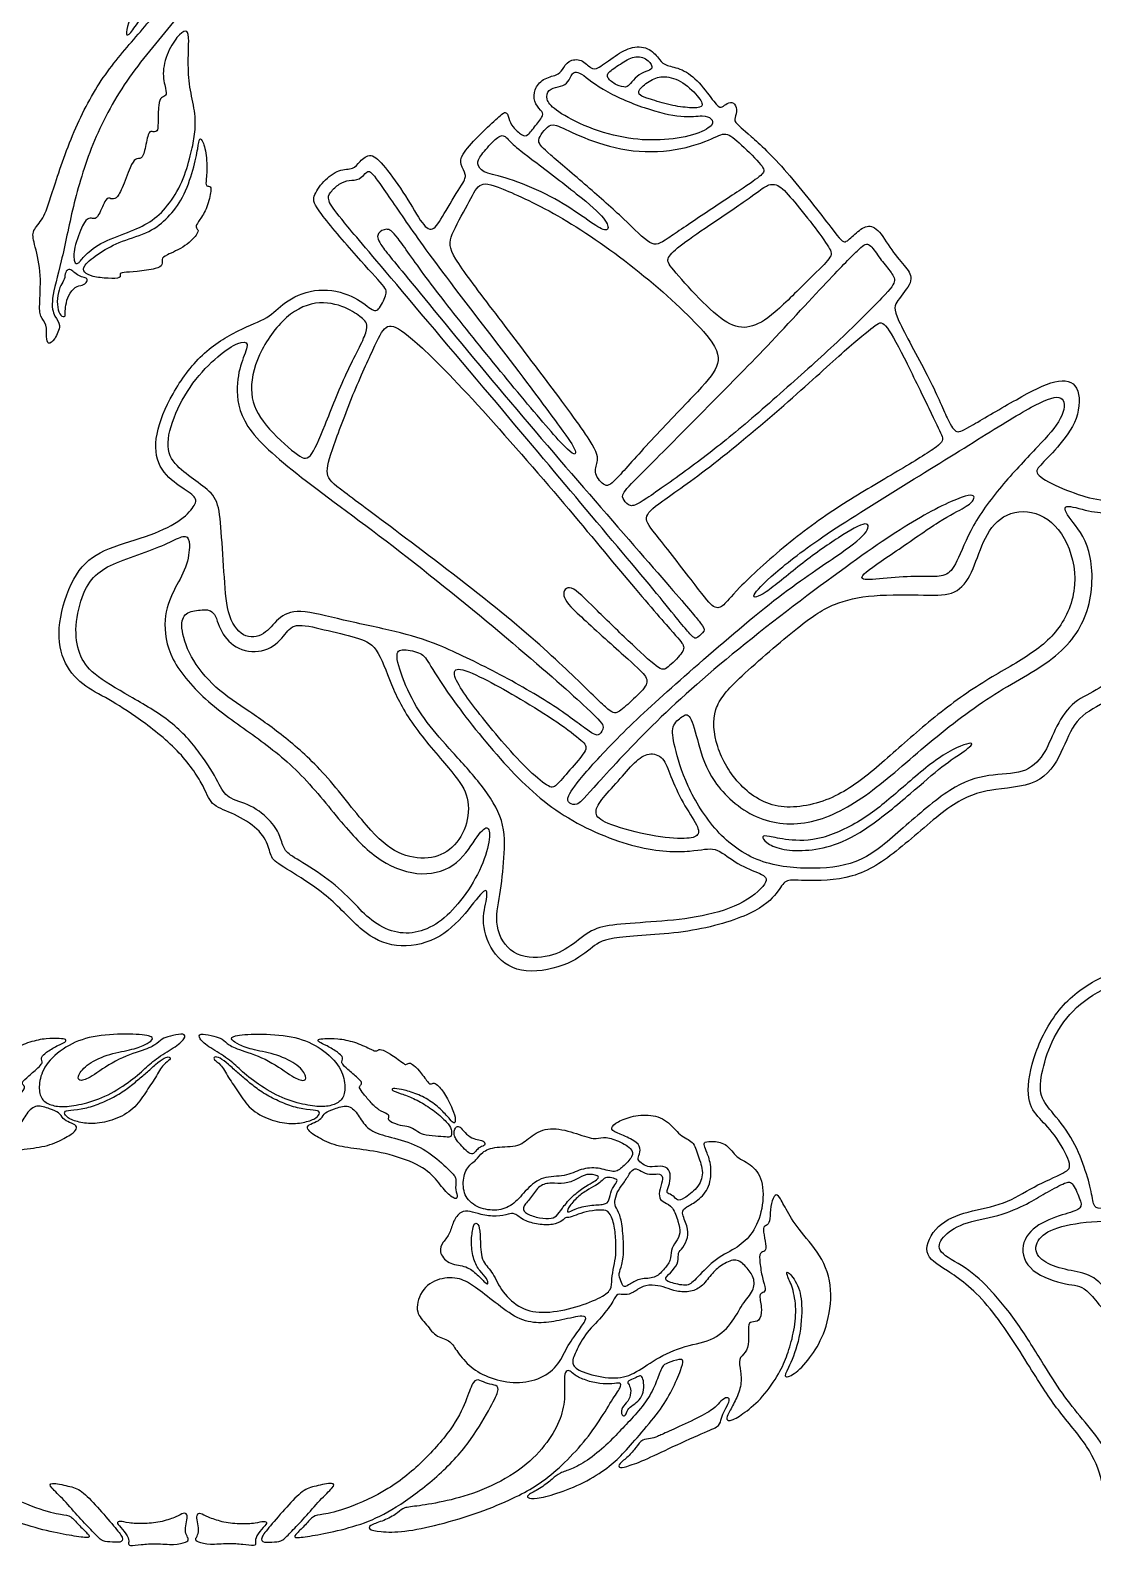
# Model space of a CAD drawing. Header units: millimetres. Extents: x -143 to 143, y -143 to 143.
# Drawn here: x -92.3 to 7, y -143.2 to -1.5 of the extents above; entities that cross this region are included whole.
import ezdxf

# ---------------------------------------------------------------- set-up
doc = ezdxf.new("R2010")
doc.units = ezdxf.units.MM
doc.header["$MEASUREMENT"] = 0
doc.layers.add('Default', color=18, linetype='Continuous')

msp = doc.modelspace()

# ---------------------------------------------------------------- linework, layer by layer
at = {"layer": 'Default', "color": 5}
for points in [[(-75.74, 11.92), (-76.48, 11.04), (-77.59, 9.33), (-78.62, 6.73), (-79.45, 3.9), (-79.99, 1.96), (-80.69, 0.98), (-82.08, -0.43), (-83.05, -1.95), (-83.46, -2.05), (-83.25, -0.92), (-82.55, 0.69), (-81.49, 2.5), (-79.89, 7.52), (-78.54, 10.92), (-75.83, 14.03), (-73.15, 16.25), (-69.22, 18.18), (-66.92, 19.02), (-65.43, 20.65), (-64.03, 22.2), (-62.85, 22.49), (-62.53, 21.76), (-62.53, 20.75), (-62.28, 20.07), (-61.89, 19.63), (-61.98, 18.97), (-61.93, 17.82), (-61.39, 17), (-61.51, 16.43), (-63.48, 16.26), (-65.26, 16.58), (-66.72, 17.09), (-69.88, 16.36), (-73.17, 14.58), (-75, 12.79), (-75.74, 11.92)], [(-74.27, 10), (-74.73, 9.03), (-75.97, 6.38), (-79.17, 1.72), (-82.46, -2.12), (-85.82, -6), (-88.51, -11.18), (-90.5, -17.28), (-91.09, -19.17), (-92.23, -20.25), (-92.03, -21.25), (-91.29, -23.96), (-91.5, -27.22), (-91.47, -28.3), (-90.75, -28.99), (-90.88, -30.24), (-90.71, -30.93), (-90.07, -30.5), (-89.39, -28.95), (-90.1, -28.37), (-90.5, -26.89), (-89.44, -23.34), (-88.43, -18.09), (-86.74, -12.24), (-83.57, -6.13), (-78.9, -0.8), (-74.57, 5.01), (-71.65, 10.95), (-70.04, 14.89), (-70.32, 15.03), (-71.46, 14.59), (-72.51, 13.84), (-72.93, 13.28), (-73.26, 12.23), (-73.82, 10.98), (-74.27, 10)], [(-77.32, -12.98), (-77.49, -13.67), (-77.94, -15.42), (-79.28, -17.75), (-80.88, -19.36), (-82.82, -20.28), (-85.65, -21.25), (-87.36, -22.57), (-87.87, -23.42), (-88.26, -23.28), (-88.35, -21.98), (-87.37, -19.45), (-86.89, -18.99), (-86.38, -19.15), (-85.99, -19.02), (-85.23, -17.01), (-84.82, -17.3), (-84.3, -17.3), (-83.84, -16.51), (-82.93, -14.07), (-82.54, -13.47), (-81.93, -13.54), (-81.68, -12.98), (-81.31, -10.96), (-81.01, -10.96), (-80.44, -11.05), (-80.39, -10.37), (-80.38, -8.29), (-80.12, -7.76), (-79.6, -7.63), (-79.64, -7.11), (-80.09, -5.4), (-79.42, -3.23), (-78.33, -1.74), (-77.63, -1.43), (-77.49, -2.27), (-77.63, -4.75), (-77.43, -7.13), (-76.85, -9.35), (-76.95, -11.31), (-77.16, -12.3), (-77.32, -12.98)], [(-82.48, -65.68), (-81.34, -66.47), (-78.54, -68.57), (-76.03, -72.14), (-75.53, -73.97), (-73.62, -74.57), (-71.15, -75.91), (-69.98, -77.68), (-69.91, -78.99), (-68.49, -79.8), (-64.24, -82.47), (-61.33, -85.9), (-58.26, -87.42), (-54.26, -86.72), (-51.54, -84.06), (-49.66, -81.34), (-49.55, -82.54), (-50.26, -84.84), (-49.13, -88.13), (-46.23, -89.9), (-41.7, -88.84), (-39.68, -87.07), (-38.27, -86.19), (-30.63, -85.99), (-24.37, -84.07), (-22.34, -82.05), (-21.79, -80.83), (-20.5, -81.01), (-15.29, -81), (-11.24, -78.32), (-6.26, -73.71), (-2.87, -72.35), (2.14, -72.24), (4.21, -69.03), (5.27, -65.79), (8.04, -64.43), (11.14, -62.55), (10.96, -58.69), (10.66, -55.92), (11.89, -52.94), (12.07, -49.18), (11.26, -45.57), (9.61, -45.57), (7.16, -45.43), (4.14, -44.39), (1.46, -43), (1.95, -42.3), (3.62, -40.67), (5.8, -37.89), (5.87, -34.49), (3.72, -33.96), (0.07, -35.88), (-4.79, -38.74), (-5.73, -39.27), (-6.43, -38.26), (-8.16, -34.09), (-11.78, -27.78), (-11.43, -26.95), (-9.7, -24.94), (-10.22, -23.89), (-11.61, -22.43), (-13, -20.07), (-14.06, -19.61), (-15.28, -20.55), (-16.19, -21.53), (-16.71, -20.94), (-21.89, -14.21), (-25.25, -11.09), (-26.62, -10.04), (-26.37, -9.56), (-26.22, -8.67), (-26.7, -8.14), (-27.34, -8.4), (-27.72, -8.85), (-28.27, -8.44), (-29.77, -6.28), (-31.41, -5.05), (-32.94, -4.83), (-33.46, -4.35), (-34.32, -3.15), (-36.05, -2.92), (-37.62, -3.86), (-39.34, -5.16), (-39.89, -5.17), (-40.76, -4.15), (-42.07, -4.28), (-42.6, -5.25), (-43.01, -5.7), (-44.46, -6), (-45.25, -7.05), (-45.28, -8.17), (-44.58, -9.07), (-44.23, -9.35), (-45.11, -10.43), (-45.86, -11.44), (-46.3, -11.37), (-47.31, -10.55), (-47.61, -9.72), (-47.83, -8.94), (-48.65, -9.71), (-50.49, -11.4), (-52.14, -13.27), (-52.14, -14.02), (-51.54, -15.07), (-51.75, -15.59), (-53.61, -18.52), (-54.61, -20.41), (-55.63, -19.87), (-57.16, -17), (-59.3, -14.07), (-60.5, -12.87), (-61.61, -13.8), (-62.07, -14.54), (-63.46, -14.44), (-64.98, -15.59), (-66, -17.13), (-65.74, -18.06), (-61.59, -22.96), (-59, -25.65), (-59, -26.1), (-59.79, -27.9), (-60.46, -27.63), (-62.42, -26.06), (-65.86, -25.5), (-68.78, -26.97), (-69.98, -28.43), (-72.75, -29.4), (-76.39, -31.58), (-79.2, -35.47), (-80.82, -39.39), (-80.51, -42.46), (-78.32, -44.23), (-76.73, -45.13), (-76.91, -45.95), (-78.27, -47.43), (-81.39, -48.89), (-85.7, -50), (-88.17, -51.96), (-89.81, -56.52), (-89.63, -60.11), (-87.83, -62.59), (-85.35, -63.82), (-83.61, -64.89), (-82.48, -65.68)], [(-36.22, -6.48), (-36.07, -6.29), (-35.64, -5.77), (-34.76, -5.3), (-34.06, -5.17), (-34.42, -4.29), (-35.71, -3.77), (-36.99, -4.54), (-38.34, -5.42), (-38.5, -5.94), (-37.53, -6.68), (-36.56, -6.91), (-36.38, -6.67), (-36.22, -6.48)], [(-40.54, -10.4), (-39.42, -10.88), (-36.75, -11.69), (-33.45, -11.85), (-30.19, -11.38), (-28.31, -10.36), (-28.65, -9.73), (-29.31, -9.41), (-31.25, -9.73), (-34.79, -8.91), (-39.15, -7.05), (-41.22, -5.06), (-41.82, -5.75), (-42.1, -6.53), (-42.97, -6.82), (-43.94, -7.01), (-44.15, -7.95), (-43.49, -8.86), (-41.66, -9.93), (-40.54, -10.4)], [(-34.35, -7.96), (-33.86, -8.11), (-32.46, -8.55), (-30.6, -8.79), (-29.34, -8.76), (-29.61, -7.94), (-31.31, -6.24), (-33.12, -5.69), (-34.3, -6.09), (-35.59, -7.11), (-35.4, -7.61), (-34.84, -7.8), (-34.35, -7.96)], [(-47.93, -15.31), (-46.99, -15.6), (-44.46, -16.54), (-41.29, -18.44), (-39.03, -20.13), (-38.19, -20.3), (-38.38, -19.25), (-40.81, -17.09), (-46.08, -13.08), (-47.45, -12.03), (-48.09, -11.12), (-48.93, -11.69), (-50.3, -13.27), (-50.62, -13.97), (-50.11, -14.81), (-48.88, -15.03), (-47.93, -15.31)], [(-43.99, -10.56), (-44.19, -10.75), (-44.61, -11.28), (-44.96, -11.93), (-44.21, -12.75), (-40.18, -16.15), (-36.72, -19.19), (-34.14, -21.89), (-33.16, -21.26), (-29.45, -18.73), (-25.24, -15.99), (-23.67, -14.86), (-23.65, -14.35), (-25.99, -12.05), (-27.35, -10.88), (-28.45, -11.7), (-32.43, -12.99), (-37.23, -12.82), (-41.28, -11.3), (-43.39, -10.18), (-43.78, -10.38), (-43.99, -10.56)], [(-77.14, -14.57), (-77.38, -15.39), (-78.04, -17.29), (-79.46, -19.03), (-81.08, -20.42), (-83.85, -21.18), (-85.9, -22.27), (-87.52, -23.58), (-87.33, -24.16), (-86.62, -24.55), (-85.01, -24.72), (-83.79, -24.7), (-84.05, -24.27), (-83.74, -24.14), (-82.49, -24.09), (-80.41, -23.79), (-79.95, -23.45), (-80.07, -22.87), (-79.81, -22.6), (-77.74, -21.71), (-76.52, -20.36), (-76.73, -20.07), (-76.93, -19.86), (-76.54, -19.3), (-75.78, -18.13), (-75.37, -16.3), (-75.55, -16.07), (-75.96, -16.07), (-75.9, -15.63), (-75.77, -13.65), (-76.16, -11.83), (-76.56, -11.49), (-76.64, -12.4), (-76.91, -13.76), (-77.14, -14.57)], [(-59.07, -24.11), (-56.6, -27.03), (-48.69, -36.38), (-40.88, -45.69), (-32.87, -55.16), (-30.3, -58.5), (-30, -58.3), (-29.21, -57.63), (-29.4, -57.2), (-31.19, -55.06), (-39.33, -45.74), (-48.6, -34.99), (-57.84, -23.69), (-59.88, -21.28), (-59.95, -20.47), (-59, -19.95), (-58.27, -20.4), (-55.63, -24.32), (-51.09, -30.07), (-45.63, -36.75), (-41.43, -41.61), (-41.23, -40.87), (-42.03, -39.67), (-45.94, -34.32), (-54.24, -23.63), (-57.72, -18.7), (-60.36, -14.77), (-60.81, -14.56), (-61.57, -15.57), (-62.53, -15.47), (-63.46, -15.82), (-64.33, -16.66), (-64.65, -17.31), (-63.54, -18.84), (-61.55, -21.19), (-59.07, -24.11)], [(-49.11, -27.62), (-47.59, -29.6), (-44.09, -34.22), (-39.29, -40.62), (-39.23, -41.91), (-39.74, -42.87), (-38.54, -44.37), (-37.73, -43.71), (-34.19, -39.66), (-29.48, -34.86), (-27.67, -32.68), (-28.34, -30.37), (-35.33, -23.9), (-42.82, -18.69), (-48.9, -15.95), (-50.42, -15.65), (-51.3, -17.63), (-53.2, -20.86), (-53.2, -22.3), (-50.62, -25.63), (-49.11, -27.62)], [(-24.97, -17.08), (-25.8, -17.67), (-28.53, -19.52), (-31.61, -21.61), (-32.93, -22.83), (-32.59, -23.54), (-29.75, -26.68), (-27.11, -29.16), (-25.08, -29.46), (-22.95, -28.27), (-19.18, -24.41), (-17.33, -22.69), (-17.43, -22.02), (-19.12, -19.72), (-21.21, -17.13), (-22.49, -15.75), (-23.54, -15.99), (-24.13, -16.49), (-24.97, -17.08)], [(-30.51, -42.28), (-29.01, -41.17), (-26.4, -39.15), (-20.77, -34.2), (-15.93, -29.81), (-11.81, -25.66), (-11.32, -24.82), (-12.14, -23.75), (-13.14, -22.53), (-13.95, -21.21), (-14.77, -21.84), (-17.16, -24.27), (-24.11, -31.81), (-29.12, -36.82), (-35.36, -43.13), (-37.15, -44.88), (-36.88, -45.41), (-36.26, -46.09), (-35.41, -45.8), (-32.01, -43.39), (-30.51, -42.28)], [(-88.74, -26.29), (-88.89, -26.59), (-89.05, -27.23), (-89.09, -27.94), (-89.04, -28.32), (-89.51, -28.25), (-89.84, -27.46), (-89.83, -26.26), (-89.5, -25.28), (-89.11, -24.81), (-89.1, -24.06), (-88.73, -23.81), (-88.38, -23.98), (-87.97, -24.41), (-87.42, -24.6), (-86.98, -24.68), (-87.06, -25.1), (-87.43, -25.34), (-88.15, -25.45), (-88.59, -25.99), (-88.74, -26.29)], [(-60.97, -29.79), (-61.24, -30.59), (-62.81, -33.35), (-64.91, -38.77), (-66.2, -41.82), (-67.23, -41.42), (-70.62, -38.36), (-72, -35.62), (-71.24, -31.87), (-68.46, -27.93), (-65.24, -26.61), (-62.4, -27.55), (-61.21, -28.5), (-60.71, -28.98), (-60.97, -29.79)], [(-57.25, -48.97), (-54.57, -50.99), (-47.59, -56.29), (-41.54, -61.82), (-38.07, -65.32), (-37.51, -65.44), (-36.15, -64.24), (-34.55, -62.71), (-34.67, -61.89), (-36.27, -60.44), (-41.45, -55.82), (-42.81, -54.33), (-41.99, -53.04), (-39.65, -55.47), (-36.38, -58.63), (-33.4, -61.41), (-32.88, -61.25), (-31.26, -59.66), (-31.13, -58.98), (-32.24, -57.83), (-37.24, -52.01), (-43.94, -43.86), (-53.19, -33.48), (-57.4, -29.57), (-59.07, -28.79), (-59.9, -30.5), (-62.04, -35.09), (-64.16, -40.77), (-64.87, -43.19), (-63.69, -44.17), (-59.93, -46.95), (-57.25, -48.97)], [(-25.98, -53.57), (-25.02, -52.59), (-21.67, -49.46), (-16.26, -45.63), (-11.07, -42.65), (-6.96, -40.16), (-6.96, -39.57), (-8.05, -37.42), (-10.79, -31.7), (-12.53, -28.54), (-13.21, -28.98), (-15.78, -31.05), (-21.03, -35.91), (-28.92, -42.57), (-33.8, -45.84), (-35.11, -47.07), (-34.07, -48.32), (-29.65, -54.01), (-28.39, -55.71), (-27.47, -55.34), (-26.95, -54.55), (-25.98, -53.57)], [(-74.82, -32.03), (-75.56, -32.66), (-77.25, -34.37), (-79.1, -37.75), (-79.8, -40.96), (-78.28, -42.65), (-76.35, -43.96), (-74.81, -45.21), (-74.54, -47.57), (-74.21, -52.24), (-74.02, -56.14), (-72.52, -58.46), (-70.37, -58.11), (-69.25, -56.42), (-67.43, -55.49), (-63.22, -56.65), (-57.96, -57.71), (-54.43, -58.74), (-48.76, -61.48), (-43.02, -64.74), (-39.58, -67.5), (-39.14, -67.39), (-38.58, -66.67), (-39.24, -65.75), (-46.51, -59.29), (-58.08, -49.83), (-67.75, -42.88), (-72.75, -38.43), (-73.18, -34.61), (-72.53, -32.26), (-71.79, -30.59), (-72.8, -30.6), (-74.08, -31.4), (-74.82, -32.03)], [(-34.6, -66.93), (-32.42, -64.76), (-27.32, -60.11), (-15.92, -51.47), (-9.21, -46.88), (-4.09, -44.54), (-3.98, -45.37), (-4.74, -46.03), (-7.05, -47.16), (-11.5, -50.3), (-15.09, -52.66), (-14.25, -52.97), (-10.98, -52.55), (-8.3, -52.57), (-6.73, -52.58), (-5.74, -51.55), (-4.41, -47.86), (-1.39, -43.82), (2.03, -40.28), (4.33, -37.76), (4.53, -35.54), (2.47, -35.93), (-2.54, -39.01), (-10.02, -43.67), (-18.47, -48.85), (-23.07, -52.45), (-25.22, -54.68), (-23.91, -54.48), (-20.37, -51.41), (-16.6, -48.76), (-13.81, -47.17), (-13.92, -48.48), (-16.57, -50.44), (-22.38, -54.26), (-30.7, -61.44), (-36.54, -66.66), (-40.76, -71.17), (-42.27, -73.29), (-41.98, -73.78), (-41.24, -74.03), (-40.44, -73.17), (-36.79, -69.11), (-34.6, -66.93)], [(-30.83, -72.15), (-30.18, -73.55), (-28.33, -76.57), (-24.33, -79.53), (-18.91, -80.02), (-14.5, -79.41), (-10.9, -76.21), (-6.14, -72.06), (-2.7, -70.97), (0.65, -71.09), (2.53, -69.29), (3.39, -66.92), (4.94, -64.3), (7.35, -63.26), (9.63, -61.67), (9.63, -58.93), (9.23, -55.67), (10.67, -52.39), (10.76, -49.26), (10, -46.92), (8.72, -46.67), (6.74, -46.55), (4, -45.64), (4.73, -47.07), (7.01, -49.66), (7.11, -55.66), (4.06, -60.23), (-2.11, -63.25), (-8.41, -68.08), (-13.95, -73.15), (-19.26, -76), (-24.66, -75.58), (-28.86, -71.68), (-29.9, -68.08), (-30.65, -65.23), (-31.34, -65.59), (-32.45, -66.49), (-32.18, -68.2), (-31.47, -70.76), (-30.83, -72.15)], [(-17.36, -73.21), (-15.85, -72.53), (-13.29, -70.58), (-9.02, -66.63), (-4.13, -62.85), (0.53, -60.33), (3.96, -57.86), (5.82, -53.4), (4.62, -48.6), (1.77, -46.2), (-1.59, -46.62), (-3.33, -49.26), (-4.23, -52.32), (-5.73, -54.36), (-8.34, -54.3), (-13.74, -54.21), (-17.27, -55.02), (-19.97, -56.75), (-26.51, -62.36), (-28.61, -64.82), (-28.4, -68.41), (-26.16, -72.31), (-22.39, -74.64), (-18.88, -73.88), (-17.36, -73.21)], [(-83.02, -63.77), (-81.75, -64.5), (-79.01, -66.07), (-76.36, -69.08), (-74.61, -72.01), (-74.05, -73.32), (-71.68, -73.82), (-69.68, -75.52), (-68.91, -76.9), (-68.66, -78.16), (-67.75, -78.8), (-64.74, -80.58), (-62.26, -82.79), (-60.75, -84.6), (-58.58, -85.86), (-56.36, -86), (-54.14, -85.05), (-52.07, -83.01), (-50.19, -80.01), (-49.29, -77.18), (-49.45, -75.7), (-50.41, -76.51), (-52.22, -79.62), (-55.64, -80.75), (-59.64, -79.42), (-62.92, -76.07), (-66.97, -70.83), (-71.24, -67.51), (-75.85, -64.4), (-79.51, -60.28), (-79.97, -56.41), (-79, -53.85), (-77.66, -51.74), (-77.36, -49.37), (-77.72, -48.6), (-78.88, -49.16), (-81.14, -50.19), (-84.15, -51.14), (-86.16, -52.17), (-87.45, -53.93), (-88.27, -57.27), (-87.84, -59.9), (-86.68, -61.65), (-84.3, -63.03), (-83.02, -63.77)], [(-68.45, -67.68), (-67.29, -68.61), (-64.88, -70.73), (-60.65, -76.37), (-57.97, -78.65), (-55.04, -79.1), (-52.78, -78.13), (-51.31, -75.67), (-51.33, -72.83), (-52.83, -70.88), (-56.86, -66.28), (-58.67, -62.67), (-59.88, -58.94), (-61.76, -58.29), (-64.9, -57.52), (-67.81, -56.83), (-68.5, -58.09), (-70.25, -59.74), (-73.04, -59.53), (-74.63, -57.77), (-75.1, -55.6), (-76.42, -55.69), (-77.91, -55.87), (-78.38, -57.1), (-77.54, -60.05), (-75.13, -63.04), (-71.84, -65.16), (-69.61, -66.76), (-68.45, -67.68)], [(-57.04, -63.17), (-56.55, -64.24), (-55.32, -66.28), (-52.93, -68.9), (-50.07, -72.04), (-47.91, -75.35), (-48.01, -78.86), (-48.39, -82.4), (-49.04, -85.23), (-47.43, -88.13), (-43.98, -88.32), (-41.74, -87.15), (-39.91, -85.49), (-37.81, -85.07), (-33.87, -84.84), (-29.48, -84.43), (-25.38, -83.14), (-23.01, -80.82), (-24.13, -80.33), (-26.55, -79.33), (-28.29, -77.72), (-30.15, -78.34), (-35.33, -78.29), (-42.79, -75.18), (-48, -70.33), (-53.55, -63.29), (-55.2, -60.34), (-55.82, -59.63), (-57.81, -59.26), (-58.29, -59.88), (-57.54, -62.1), (-57.04, -63.17)], [(-50.07, -65.74), (-49.47, -66.5), (-48.04, -68.23), (-45.59, -70.9), (-43.65, -72.45), (-43.19, -72.16), (-41.7, -70.44), (-40.13, -68.65), (-40.55, -68.06), (-42.87, -66.24), (-46.62, -63.94), (-49.62, -62.23), (-52.53, -60.89), (-52.9, -61.7), (-51.67, -63.7), (-50.68, -64.99), (-50.07, -65.74)], [(1.52, -109.63), (0.54, -110.14), (-1.17, -111.3), (-4.74, -111.87), (-7.67, -113.03), (-9.07, -115.97), (-6.84, -117.23), (-2.94, -119.97), (1.47, -127.01), (3.64, -130.47), (6.74, -133.91), (8.05, -137.16), (8.05, -139.66), (9.95, -140.49), (12.38, -138.99), (16.28, -138.42), (22.62, -139.07), (29.62, -138.33), (35.54, -138.5), (39.35, -138.77), (41.48, -139.41), (42.06, -138.09), (42.23, -136.74), (43.58, -136.98), (45.1, -138.9), (46.96, -140.26), (49.84, -140.02), (54.14, -138.6), (60.12, -137.92), (65.09, -138.06), (67.39, -139.51), (68.91, -141.54), (70.94, -141.54), (73.72, -137.65), (76.59, -131.95), (79.03, -127.32), (82.51, -123.59), (86.64, -122.07), (88.27, -119.15), (88, -114.85), (85.24, -111.08), (81.85, -109.01), (80.17, -108.28), (80.23, -107.19), (81.03, -99.37), (77.72, -92.11), (72.41, -89.26), (67.91, -88.71), (65.95, -89.17), (65.5, -88.95), (66.46, -88.35), (68.63, -87.3), (71.57, -83.51), (70.61, -80.3), (71.27, -79.31), (72.38, -77.14), (71.61, -72.47), (66.42, -69.42), (60.23, -69.33), (56.11, -70.24), (54.83, -70.46), (54.32, -69.9), (51.85, -67.95), (50.02, -67.92), (48.5, -68.59), (46.96, -67.43), (45.31, -67.34), (44.35, -67.92), (43.27, -67.66), (42.04, -66.06), (39.71, -66.26), (35.85, -67.63), (31.78, -69.08), (29.4, -69.66), (29.74, -70.83), (30.04, -71.64), (28.58, -71.58), (23.92, -69.75), (17.76, -70.04), (14.04, -72.22), (12.82, -74.84), (12.94, -76.73), (12.68, -77.74), (11.14, -78.53), (9.29, -81.73), (8.28, -85.01), (8.48, -87.83), (10.22, -88.5), (11.88, -88.06), (14.29, -87.28), (14.58, -87.77), (13.36, -89.08), (11.68, -88.88), (7.69, -89.81), (3.83, -92.57), (1.4, -97.11), (0.7, -101.38), (1.78, -103.06), (3.43, -104.52), (5.12, -107.63), (4.68, -108.21), (2.49, -109.11), (1.52, -109.63)], [(-35.84, -69.99), (-36.31, -70.45), (-37.36, -71.7), (-39.08, -73.51), (-39.67, -74.75), (-38.84, -75.57), (-34.71, -76.81), (-31.13, -77.15), (-29.79, -76.87), (-29.79, -75.99), (-31.36, -73.76), (-32.54, -71.11), (-33.08, -69.39), (-34.51, -68.94), (-35.36, -69.53), (-35.84, -69.99)], [(-21.42, -77.17), (-20.59, -77.26), (-18.43, -77.33), (-14.07, -75.17), (-10.88, -72.37), (-6.8, -68.86), (-3.72, -67.8), (-4.87, -68.86), (-6.95, -70.13), (-9.86, -72.73), (-14.07, -76.24), (-17.2, -77.79), (-19.92, -78.26), (-22.26, -78.11), (-23.64, -77.43), (-24, -76.79), (-23.39, -76.79), (-22.25, -77.08), (-21.42, -77.17)], [(5.86, -92.55), (4.89, -93.36), (3.44, -95.23), (2.29, -98.39), (1.94, -101.08), (2.99, -102.37), (5.13, -104.94), (6.29, -107.85), (6.96, -110.2), (7.07, -111.65), (7.92, -111.65), (9.86, -111.6), (12.1, -111.87), (13.39, -112.32), (13.28, -111.11), (12.34, -108.14), (11.76, -103.67), (11.94, -100.36), (12.99, -97.3), (13.77, -95.73), (13.31, -95.45), (12.12, -96.32), (10.72, -95.92), (10.38, -94.48), (11.38, -92.28), (12.95, -90.2), (11.79, -90.09), (9.26, -90.37), (6.83, -91.74), (5.86, -92.55)], [(-93.28, -100.94), (-93.48, -101.19), (-93.97, -101.78), (-94.66, -102.45), (-95.64, -102.84), (-95.64, -103.03), (-95.57, -103.36), (-95.8, -103.55), (-96.75, -103.93), (-97.48, -103.95), (-98.19, -104.35), (-98.77, -104.77), (-100.02, -104.87), (-101.01, -104.97), (-101.5, -104.96), (-101.5, -104.54), (-101.41, -103.95), (-100.63, -103.11), (-99.26, -102.05), (-97.92, -101.31), (-96.75, -100.89), (-95.83, -100.57), (-95.96, -100.38), (-96.73, -100.47), (-98.05, -100.81), (-99.5, -101.53), (-100.59, -102.44), (-101.44, -103.39), (-101.72, -103.73), (-101.88, -103.49), (-101.79, -102.79), (-101.03, -101.12), (-100.22, -100.09), (-99.87, -99.87), (-99.53, -100.02), (-99.36, -99.98), (-98.44, -98.66), (-97.77, -98.09), (-97.54, -98.01), (-97.18, -98.23), (-97.03, -98.08), (-95.72, -97.13), (-94.8, -96.69), (-94.63, -96.86), (-94.37, -96.96), (-93.98, -96.75), (-92.4, -96.03), (-90.8, -95.72), (-89.53, -95.73), (-88.96, -95.83), (-89.01, -96.07), (-89.78, -96.37), (-90.98, -97.1), (-91.3, -97.46), (-91.34, -97.67), (-91.21, -97.92), (-91.25, -98.12), (-91.69, -98.55), (-92.82, -99.52), (-93.15, -99.87), (-93.01, -100.13), (-92.77, -100.27), (-93.08, -100.68), (-93.28, -100.94)], [(-81.79, -98.71), (-82.23, -99.11), (-83.35, -100.03), (-85.66, -101.4), (-87.92, -101.99), (-89.53, -102.18), (-90.72, -101.91), (-91.48, -101.26), (-91.57, -99.95), (-91.08, -98.21), (-89.09, -96.43), (-86.62, -95.45), (-83.28, -95.28), (-80.91, -95.47), (-80.85, -95.85), (-81.56, -96.34), (-82.92, -96.83), (-85.21, -97.21), (-87.24, -98.22), (-88.03, -99.39), (-87.69, -99.82), (-86.57, -99.31), (-84.1, -97.52), (-81.34, -96.75), (-80.45, -96.2), (-79.91, -95.66), (-79.06, -95.48), (-77.89, -95.22), (-77.81, -95.7), (-78.84, -96.61), (-80.69, -97.64), (-81.34, -98.31), (-81.79, -98.71)], [(-72.66, -98.71), (-72.22, -99.11), (-71.1, -100.03), (-68.78, -101.4), (-66.53, -101.99), (-64.92, -102.18), (-63.72, -101.91), (-62.96, -101.26), (-62.87, -99.95), (-63.36, -98.21), (-65.35, -96.43), (-67.82, -95.45), (-71.16, -95.28), (-73.54, -95.47), (-73.59, -95.85), (-72.88, -96.34), (-71.52, -96.83), (-69.24, -97.21), (-67.2, -98.22), (-66.41, -99.39), (-66.76, -99.82), (-67.88, -99.31), (-70.35, -97.52), (-73.1, -96.75), (-73.99, -96.2), (-74.53, -95.66), (-75.39, -95.48), (-76.55, -95.22), (-76.64, -95.7), (-75.61, -96.61), (-73.75, -97.64), (-73.1, -98.31), (-72.66, -98.71)], [(-61.16, -100.94), (-60.96, -101.19), (-60.47, -101.78), (-59.79, -102.45), (-58.8, -102.84), (-58.8, -103.03), (-58.88, -103.36), (-58.65, -103.55), (-57.7, -103.93), (-56.96, -103.95), (-56.26, -104.35), (-55.67, -104.77), (-54.42, -104.87), (-53.44, -104.97), (-52.94, -104.96), (-52.94, -104.54), (-53.03, -103.95), (-53.82, -103.11), (-55.18, -102.05), (-56.53, -101.31), (-57.69, -100.89), (-58.62, -100.57), (-58.49, -100.38), (-57.71, -100.47), (-56.4, -100.81), (-54.94, -101.53), (-53.85, -102.44), (-53.01, -103.39), (-52.72, -103.73), (-52.56, -103.49), (-52.65, -102.79), (-53.41, -101.12), (-54.23, -100.09), (-54.57, -99.87), (-54.92, -100.02), (-55.09, -99.98), (-56, -98.66), (-56.67, -98.09), (-56.9, -98.01), (-57.26, -98.23), (-57.42, -98.08), (-58.73, -97.13), (-59.64, -96.69), (-59.81, -96.86), (-60.07, -96.96), (-60.46, -96.75), (-62.04, -96.03), (-63.64, -95.72), (-64.91, -95.73), (-65.49, -95.83), (-65.43, -96.07), (-64.67, -96.37), (-63.47, -97.1), (-63.15, -97.46), (-63.11, -97.67), (-63.24, -97.92), (-63.19, -98.12), (-62.76, -98.55), (-61.62, -99.52), (-61.3, -99.87), (-61.44, -100.13), (-61.67, -100.27), (-61.36, -100.68), (-61.16, -100.94)], [(-83.45, -100.53), (-83.84, -100.81), (-84.74, -101.35), (-86.17, -101.97), (-87.62, -102.4), (-88.96, -102.43), (-89.24, -102.65), (-88.92, -103.18), (-87.85, -103.59), (-86.35, -103.78), (-84.5, -103.4), (-82.6, -102.39), (-81.58, -100.79), (-80.61, -99.38), (-79.88, -98.06), (-79.2, -97.72), (-79.29, -97.42), (-79.78, -97.5), (-80.62, -98.15), (-81.51, -98.98), (-82.38, -99.69), (-83.05, -100.26), (-83.45, -100.53)], [(-71, -100.53), (-70.6, -100.81), (-69.7, -101.35), (-68.27, -101.97), (-66.83, -102.4), (-65.49, -102.43), (-65.21, -102.65), (-65.52, -103.18), (-66.59, -103.59), (-68.1, -103.78), (-69.94, -103.4), (-71.84, -102.39), (-72.86, -100.79), (-73.84, -99.38), (-74.57, -98.06), (-75.24, -97.72), (-75.15, -97.42), (-74.66, -97.5), (-73.82, -98.15), (-72.93, -98.98), (-72.07, -99.69), (-71.39, -100.26), (-71, -100.53)], [(-88.75, -104.83), (-89.11, -105.05), (-90.2, -105.68), (-92.28, -106.05), (-94.74, -106.29), (-98.17, -107.31), (-99.95, -108.67), (-100.94, -110.18), (-101.97, -110.87), (-102.06, -110.48), (-101.8, -109.69), (-102, -108.82), (-101.52, -108.28), (-99.67, -106.51), (-97.49, -105.33), (-94.81, -104.8), (-93.37, -104.02), (-92.71, -102.69), (-91.8, -101.86), (-90.47, -102.35), (-89.59, -102.65), (-89.35, -103.25), (-88.68, -103.62), (-87.93, -103.86), (-88.08, -104.34), (-88.4, -104.61), (-88.75, -104.83)], [(-65.69, -104.83), (-65.34, -105.05), (-64.25, -105.68), (-62.16, -106.05), (-59.71, -106.29), (-56.27, -107.31), (-54.49, -108.67), (-53.5, -110.18), (-52.48, -110.87), (-52.38, -110.48), (-52.65, -109.69), (-52.44, -108.82), (-52.92, -108.28), (-54.77, -106.51), (-56.96, -105.33), (-59.63, -104.8), (-61.07, -104.02), (-61.74, -102.69), (-62.64, -101.86), (-63.97, -102.35), (-64.85, -102.65), (-65.1, -103.25), (-65.76, -103.62), (-66.51, -103.86), (-66.37, -104.34), (-66.04, -104.61), (-65.69, -104.83)], [(-37.18, -104.69), (-36.78, -104.86), (-35.76, -105.29), (-35.19, -105.98), (-35.45, -106.73), (-35.57, -107.15), (-34.91, -107.62), (-34.3, -107.81), (-33.08, -107.57), (-32.47, -108.13), (-32.48, -109.07), (-32.8, -109.95), (-32.82, -110.2), (-32.24, -110.41), (-31.82, -110.93), (-31.32, -110.79), (-29.9, -109.76), (-29.29, -108.33), (-29.92, -106.65), (-30.31, -105.29), (-31.58, -104.94), (-32.74, -103.32), (-34.54, -102.76), (-36.46, -103.07), (-37.71, -103.67), (-38.18, -104.26), (-37.58, -104.52), (-37.18, -104.69)], [(-52.35, -105.4), (-52.22, -105.55), (-51.87, -105.96), (-51.31, -106.49), (-50.88, -106.58), (-50.64, -106.18), (-50.27, -105.86), (-49.79, -105.77), (-49.87, -105.34), (-50.23, -105.24), (-50.86, -105.17), (-51.57, -104.72), (-52.09, -104.02), (-52.42, -103.92), (-52.67, -104.17), (-52.75, -104.63), (-52.6, -105.05), (-52.47, -105.25), (-52.35, -105.4)], [(-51.48, -110.68), (-51.18, -111.11), (-50.22, -111.73), (-48.47, -111.88), (-47.09, -111.27), (-45.95, -109.82), (-44.46, -108.56), (-42.32, -108.7), (-40.84, -107.89), (-39.24, -107.75), (-37.73, -108.36), (-36.98, -107.81), (-35.95, -106.74), (-35.98, -106.05), (-37.56, -105.17), (-38.87, -104.89), (-39.49, -105.27), (-41.48, -104.53), (-43.79, -103.94), (-45.54, -104.79), (-46.55, -105.92), (-48.86, -105.8), (-50.19, -106.36), (-50.58, -107.13), (-51.52, -107.66), (-51.99, -109.18), (-51.77, -110.26), (-51.48, -110.68)], [(-29.05, -106.46), (-28.93, -106.77), (-28.61, -107.58), (-28.74, -109.69), (-29.94, -110.95), (-31.03, -111.51), (-31.55, -111.9), (-30.85, -113.34), (-30.79, -114.34), (-31.35, -115.38), (-31.82, -115.74), (-31.67, -116.57), (-32.24, -117.46), (-33.15, -118.2), (-32.66, -118.52), (-30.92, -118.96), (-30.25, -118.44), (-28.48, -116.41), (-26.35, -115.39), (-24.94, -114.25), (-23.86, -112.09), (-23.7, -109.15), (-24.78, -107.5), (-26.37, -106.92), (-27.14, -105.58), (-28.49, -105.31), (-29.38, -105.41), (-29.34, -105.72), (-29.17, -106.15), (-29.05, -106.46)], [(-46.15, -111.4), (-46.02, -111.15), (-45.45, -110.56), (-44.77, -109.43), (-43.64, -109.2), (-42.37, -109.38), (-41.21, -108.91), (-40.39, -108.34), (-39.11, -108.55), (-39.26, -108.88), (-39.73, -109.19), (-40.62, -109.66), (-41.78, -110.59), (-42.66, -111.66), (-43.1, -112.4), (-43.77, -112.63), (-45.05, -112.48), (-46.22, -112.04), (-46.28, -111.64), (-46.15, -111.4)], [(-40.34, -109.97), (-40.02, -109.77), (-39.43, -109.46), (-38.96, -109.12), (-38.6, -108.69), (-37.95, -108.76), (-37.39, -108.93), (-37.53, -109.22), (-38.05, -109.89), (-38.22, -110.95), (-38.55, -111.29), (-39.99, -111.29), (-41.55, -111.68), (-42.13, -112.1), (-42.16, -111.67), (-41.32, -110.65), (-40.65, -110.17), (-40.34, -109.97)], [(-36.78, -109.14), (-36.98, -109.44), (-37.41, -109.9), (-37.68, -110.84), (-37.71, -111.41), (-37.18, -112.14), (-36.94, -113.58), (-36.79, -115.89), (-37.11, -117.26), (-37.37, -117.82), (-37.02, -118.63), (-36.84, -119.06), (-36.28, -118.7), (-35.31, -118.12), (-33.9, -118.22), (-33.13, -117.35), (-32.38, -116.51), (-32.5, -115.53), (-31.95, -114.76), (-31.5, -113.94), (-31.73, -112.89), (-32.25, -111.43), (-33.07, -111.05), (-33.56, -110.76), (-33.52, -109.78), (-33.09, -108.82), (-33.41, -108.3), (-34.23, -108.51), (-35.07, -108.3), (-35.7, -107.81), (-36.19, -108.1), (-36.57, -108.84), (-36.78, -109.14)], [(-26.43, -129.62), (-26.22, -129.2), (-25.84, -128.28), (-25.87, -126.84), (-26.18, -125.6), (-25.42, -125.18), (-25.1, -124.12), (-25.27, -122.47), (-24.96, -122.19), (-24.14, -122.26), (-23.87, -121.13), (-24.25, -119.58), (-23.8, -119.54), (-23.52, -119.23), (-23.9, -118.18), (-24.14, -116.61), (-24.18, -115.68), (-23.56, -115.68), (-23.52, -115.07), (-23.83, -113.71), (-23.75, -113.24), (-23.28, -113.21), (-23.16, -112.41), (-23.1, -111.09), (-22.66, -110.24), (-22.32, -110.43), (-21.63, -111.82), (-20.42, -113.76), (-18.09, -116.27), (-17.2, -119.62), (-17.97, -123.23), (-19.23, -125.41), (-20.8, -127.18), (-21.95, -127.52), (-21.56, -126.81), (-20.41, -124.2), (-20.09, -120.79), (-20.46, -118.73), (-21.62, -117.34), (-21.66, -117.79), (-21.03, -118.94), (-20.66, -121.01), (-20.94, -123.33), (-21.54, -125.36), (-22.22, -126.96), (-23.83, -129.34), (-25.6, -130.79), (-26.84, -131.55), (-27.33, -131.38), (-27.08, -130.82), (-26.64, -130.04), (-26.43, -129.62)], [(0.16, -122.67), (0.99, -123.88), (2.65, -126.59), (4.37, -129.3), (6.26, -131.56), (8.37, -134.16), (9.17, -136.46), (9.38, -138.83), (10.13, -138.77), (11.04, -138.54), (13.78, -137.52), (17.17, -137.44), (21.46, -137.95), (26.65, -137.66), (32.4, -137.27), (38, -137.56), (40.5, -138.13), (41.07, -138.01), (41.66, -135.87), (40.5, -132.53), (36.63, -131.76), (33.81, -132.69), (31.49, -134.74), (28.95, -135.24), (28.22, -133.46), (28.88, -130.43), (28.67, -129.09), (27.29, -130.29), (25.51, -130.86), (24.35, -132.02), (23.67, -133.77), (21.32, -133.91), (19, -132.08), (13.64, -127.92), (8.77, -122.22), (6.28, -118.72), (4.87, -118.91), (0.94, -117.65), (0.09, -115), (1.76, -113), (4.7, -112.06), (6.08, -111.66), (5.84, -110.78), (5.09, -109.02), (4.41, -109.21), (2.5, -110.23), (1.03, -111.17), (-1.71, -112.39), (-5.34, -112.95), (-7.17, -114.31), (-7.68, -115.73), (-4.87, -117.02), (-2.36, -119.32), (-0.68, -121.46), (0.16, -122.67)], [(-50.18, -112.19), (-49.75, -112.28), (-48.69, -112.44), (-47.56, -112.15), (-47.1, -112), (-46.21, -112.8), (-44.84, -113.14), (-43.45, -113.21), (-42.51, -112.75), (-42.34, -112.44), (-41.9, -112.51), (-41.14, -112.17), (-40.12, -111.86), (-38.81, -111.73), (-38.18, -111.88), (-37.66, -113.25), (-37.59, -114.78), (-37.56, -116.02), (-37.78, -117.02), (-37.99, -118.25), (-37.94, -119.24), (-39, -120.01), (-41.6, -121), (-44.57, -121.52), (-46.74, -120.95), (-48.44, -119.22), (-49.14, -117.4), (-50.22, -116.63), (-50.25, -114.31), (-50.36, -113.09), (-50.8, -112.9), (-50.97, -113.44), (-51.16, -114.88), (-50.91, -116.46), (-50.34, -117.48), (-49.56, -118.23), (-49.53, -118.75), (-49.72, -118.68), (-50.66, -117.66), (-51.69, -116.94), (-53.31, -116.87), (-54.2, -115.63), (-53.77, -114.8), (-53.05, -113.95), (-52.85, -112.84), (-52.08, -111.85), (-51.22, -111.87), (-50.6, -112.09), (-50.18, -112.19)], [(11.18, -123.08), (12.16, -124.28), (14.81, -127.14), (17.91, -129.68), (20.74, -131.74), (22.32, -132.34), (23.16, -132.05), (23.53, -130.84), (24.37, -130.17), (26.26, -129.32), (27.04, -128.59), (26.94, -126.29), (26.34, -126.24), (23.31, -125.39), (20.57, -123.38), (19.8, -121.88), (20.45, -121.2), (21.96, -120.14), (21.11, -118.67), (17.16, -115.53), (13.33, -113.25), (9.12, -112.64), (4.62, -113.04), (2.04, -114.02), (1.41, -115.68), (2.65, -116.88), (5.05, -117.49), (7.17, -117.83), (8.91, -119.93), (10.19, -121.88), (11.18, -123.08)], [(-41.39, -125.18), (-41.19, -124.71), (-40.56, -123.4), (-38.84, -121.76), (-37.73, -120.17), (-37.49, -119.54), (-36.74, -119.76), (-35.95, -119.54), (-35.1, -118.82), (-33.88, -118.77), (-32.92, -119.01), (-31.97, -119.41), (-30.55, -119.48), (-29.46, -118.92), (-28.58, -117.62), (-27.58, -116.82), (-26.3, -116.22), (-25.4, -117.05), (-24.6, -118.08), (-24.63, -119.32), (-25.75, -120.47), (-26.73, -122.46), (-28.56, -124.08), (-31.48, -124.47), (-34.26, -125.91), (-36.1, -127.31), (-38.14, -127.63), (-40.97, -126.91), (-41.76, -126.22), (-41.59, -125.65), (-41.39, -125.18)], [(-46.55, -121.95), (-45.87, -122.24), (-44.54, -122.4), (-42.71, -122.08), (-40.39, -121.53), (-40.33, -121.99), (-41.02, -122.98), (-42.24, -124.64), (-42.98, -126.43), (-44.8, -127.69), (-47.17, -128.06), (-49.64, -127.45), (-51.4, -126.35), (-52.59, -124.81), (-53.08, -123.91), (-54.49, -123.64), (-55.4, -122.28), (-56.44, -121.31), (-55.77, -119), (-53.82, -118), (-51.92, -118.16), (-50.61, -119.06), (-48.62, -120.63), (-47.23, -121.65), (-46.55, -121.95)], [(-37.11, -132.33), (-36.67, -131.88), (-35.8, -130.97), (-34.43, -129.3), (-33.73, -127.69), (-33.27, -126.33), (-32.84, -126.09), (-31.53, -125.66), (-31.25, -125.8), (-31.43, -126.55), (-32.3, -128.66), (-33.48, -130.58), (-35.46, -132.9), (-37.02, -134.67), (-38.24, -135.85), (-40.53, -137.3), (-43.24, -138.35), (-45.11, -138.81), (-45.92, -138.68), (-45.88, -138.41), (-44.51, -137.74), (-43.49, -136.87), (-42.82, -136.33), (-41.83, -136.05), (-40.29, -135.28), (-38.42, -133.72), (-37.54, -132.79), (-37.11, -132.33)], [(-41.39, -127.2), (-41.15, -127.36), (-40.41, -127.73), (-39.05, -128.04), (-37.89, -128.05), (-37.09, -127.86), (-37.09, -128.3), (-37.91, -129.45), (-39.25, -131.76), (-41.03, -134.05), (-43.19, -136.21), (-45.15, -137.68), (-47.06, -138.68), (-50.26, -140.07), (-54.19, -141.23), (-57.49, -141.91), (-59.7, -141.88), (-60.86, -141.6), (-60.49, -141.15), (-59.1, -140.78), (-57.86, -140.02), (-57.47, -139.57), (-56.21, -139.47), (-53.45, -139.02), (-50.22, -138.1), (-46.46, -136.18), (-44.11, -133.78), (-42.76, -131.51), (-42.3, -129.44), (-42.45, -127.38), (-42.27, -126.75), (-41.84, -126.78), (-41.63, -127.04), (-41.39, -127.2)], [(-35.01, -127.75), (-34.97, -127.98), (-34.94, -128.61), (-35.23, -129.4), (-35.82, -129.91), (-36.45, -130.3), (-36.62, -130.89), (-36.87, -131.13), (-37.16, -130.73), (-36.92, -130.08), (-36.29, -129.51), (-36.14, -128.63), (-36.35, -128.08), (-36.6, -127.81), (-35.93, -127.57), (-35.45, -127.3), (-35.21, -127.22), (-35.06, -127.52), (-35.01, -127.75)], [(-91.85, -139.57), (-92.92, -139.18), (-95.67, -137.99), (-99.03, -135.17), (-101.92, -131.8), (-102.97, -129.3), (-103.52, -127.61), (-104.13, -127.64), (-104.82, -128.04), (-105.77, -128.13), (-105.97, -128.59), (-105.13, -130.23), (-103.14, -133.68), (-100.04, -136.93), (-96.1, -139.79), (-93.42, -141.08), (-90.35, -141.89), (-88.11, -142.28), (-86.64, -142.48), (-86.95, -142.03), (-87.85, -141.21), (-88.58, -140.29), (-89.25, -140.31), (-90.78, -139.96), (-91.85, -139.57)], [(-62.59, -139.57), (-61.52, -139.18), (-58.78, -137.99), (-55.41, -135.17), (-52.53, -131.8), (-51.47, -129.3), (-50.92, -127.61), (-50.32, -127.64), (-49.63, -128.04), (-48.68, -128.13), (-48.47, -128.59), (-49.31, -130.23), (-51.3, -133.68), (-54.41, -136.93), (-58.34, -139.79), (-61.02, -141.08), (-64.09, -141.89), (-66.34, -142.28), (-67.8, -142.48), (-67.49, -142.03), (-66.59, -141.21), (-65.86, -140.29), (-65.19, -140.31), (-63.66, -139.96), (-62.59, -139.57)], [(-32.61, -132.45), (-32.07, -132.2), (-30.49, -131.51), (-28.47, -130.42), (-28.07, -129.95), (-27.44, -129.31), (-26.96, -129.28), (-26.96, -129.68), (-27.4, -130.49), (-27.77, -131.23), (-27.83, -131.97), (-28.88, -132.39), (-32.39, -133.93), (-35.03, -135.24), (-36.76, -135.82), (-37.33, -135.89), (-37.33, -135.52), (-36.42, -134.84), (-35.69, -133.97), (-35.11, -133.16), (-34.33, -133.18), (-33.72, -132.97), (-33.15, -132.69), (-32.61, -132.45)], [(-84.57, -141.28), (-84.99, -140.78), (-86.1, -139.48), (-87.6, -137.9), (-88.69, -137.59), (-90.58, -137.19), (-90.53, -137.64), (-89.18, -138.85), (-87.77, -140.57), (-86.45, -141.86), (-85.72, -142.73), (-84.99, -142.79), (-83.83, -142.9), (-83.58, -142.46), (-84.15, -141.78), (-84.57, -141.28)], [(-69.88, -141.28), (-69.46, -140.78), (-68.34, -139.48), (-66.84, -137.9), (-65.75, -137.59), (-63.86, -137.19), (-63.92, -137.64), (-65.27, -138.85), (-66.68, -140.57), (-67.99, -141.86), (-68.72, -142.73), (-69.45, -142.79), (-70.61, -142.9), (-70.86, -142.46), (-70.3, -141.78), (-69.88, -141.28)], [(-77.7, -140.74), (-77.74, -140.95), (-77.89, -141.5), (-77.77, -142.21), (-77.49, -142.55), (-77.68, -142.82), (-78.85, -143.12), (-80.64, -142.91), (-82, -143.04), (-83.15, -143.21), (-83.18, -142.89), (-83.08, -142.52), (-83.72, -141.57), (-84.35, -141.01), (-83.97, -140.82), (-83.26, -141.04), (-81.65, -141.13), (-79.96, -140.92), (-78.62, -140.44), (-77.99, -140.04), (-77.67, -140.2), (-77.66, -140.52), (-77.7, -140.74)], [(-76.74, -140.74), (-76.71, -140.95), (-76.56, -141.5), (-76.67, -142.21), (-76.96, -142.55), (-76.76, -142.82), (-75.6, -143.12), (-73.8, -142.91), (-72.45, -143.04), (-71.29, -143.21), (-71.26, -142.89), (-71.36, -142.52), (-70.72, -141.57), (-70.09, -141.01), (-70.48, -140.82), (-71.18, -141.04), (-72.8, -141.13), (-74.48, -140.92), (-75.83, -140.44), (-76.46, -140.04), (-76.77, -140.2), (-76.78, -140.52), (-76.74, -140.74)]]:
    msp.add_open_spline(points, degree=3, dxfattribs=at)

doc.saveas('drawing.dxf')
